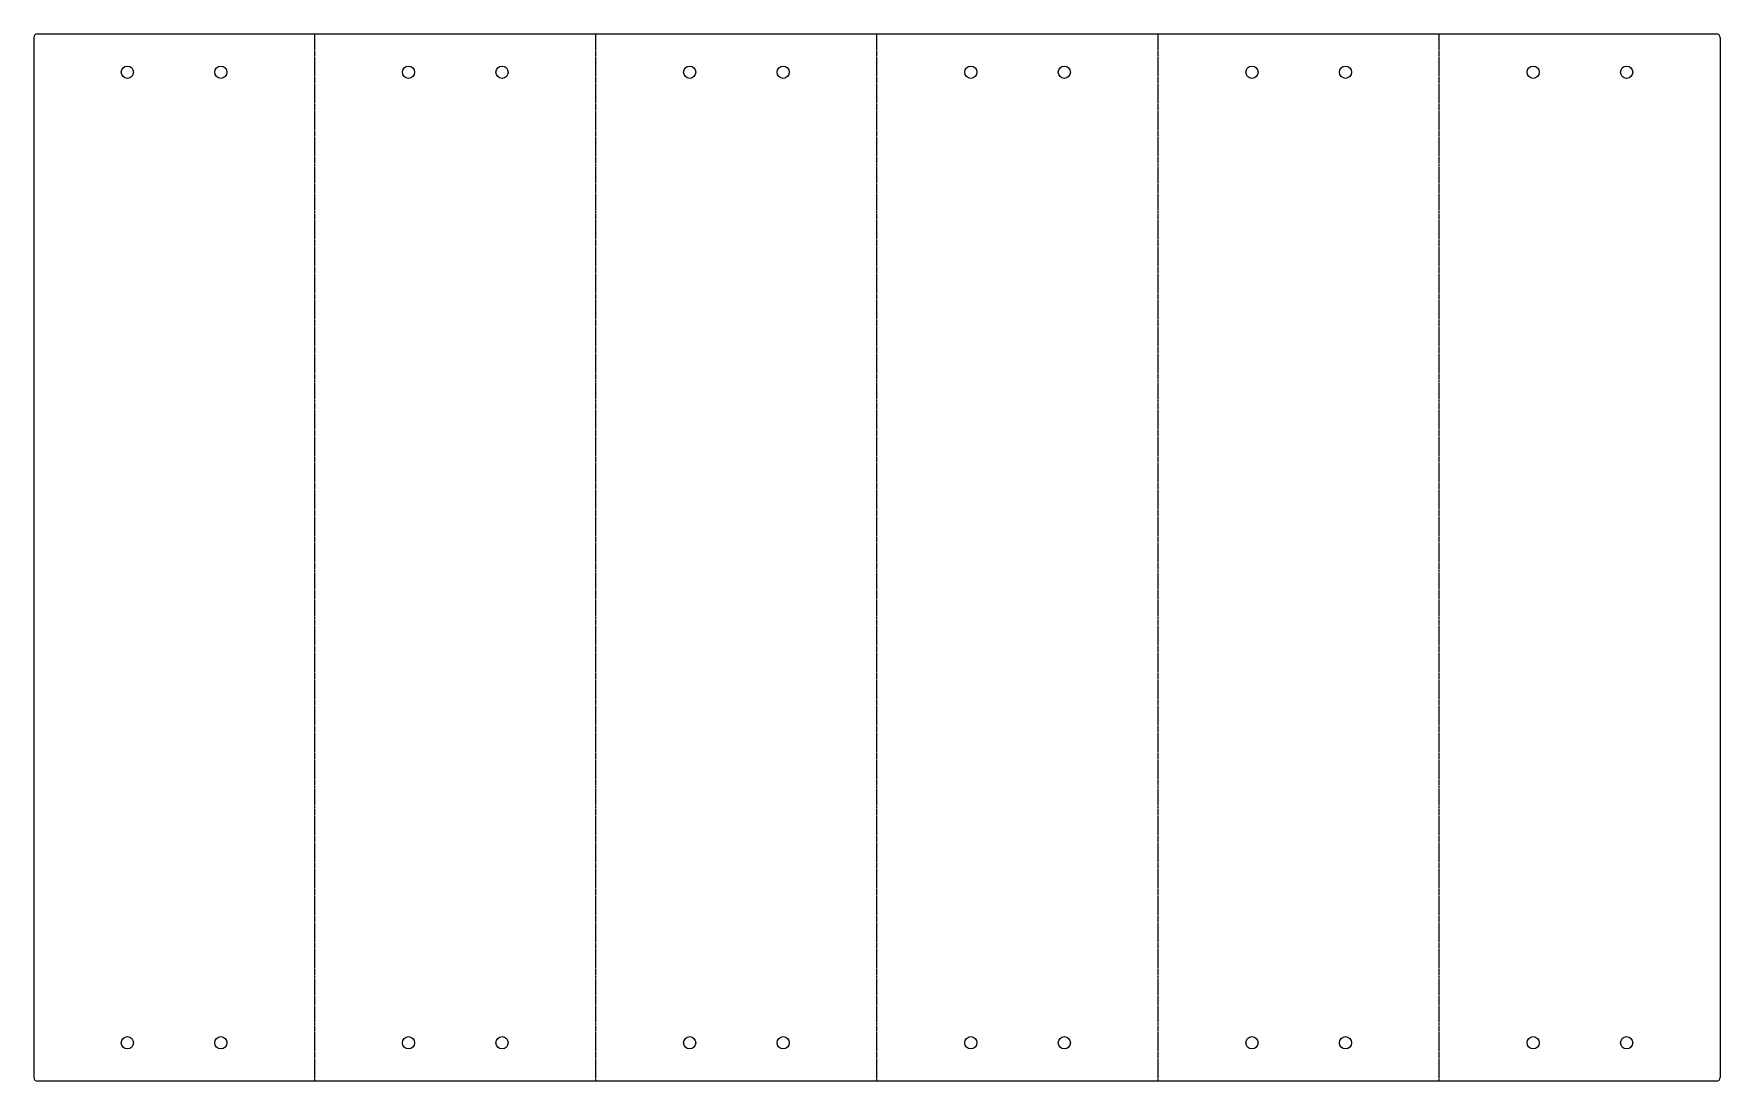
# Model space of a CAD drawing. Extents: x -413 to 38, y 4 to 284.
import ezdxf

# ---------------------------------------------------------------- set-up
doc = ezdxf.new("R2010")
doc.units = 0
doc.linetypes.add('CENTER', pattern=[0.787402, 0.492126, -0.098425, 0.098425, -0.098425])
doc.layers.add('SHEETMETAL_BEND_LINES_UP', color=7, linetype='CENTER')
doc.layers.add('SHEETMETAL_CUT_LINES', color=7, linetype='CONTINUOUS')

msp = doc.modelspace()

# ---------------------------------------------------------------- linework, layer by layer
at = {"layer": 'SHEETMETAL_BEND_LINES_UP'}
for p, q in [((-338.18, 4.2), (-338.18, 284.2)), ((-263.03, 4.2), (-263.03, 284.2)), ((-187.88, 4.2), (-187.88, 284.2)), ((-112.73, 4.2), (-112.73, 284.2)), ((-37.58, 4.2), (-37.58, 284.2))]:
    msp.add_line(p, q, dxfattribs=at)
at = {"layer": 'SHEETMETAL_CUT_LINES'}
for p, q in [((-412.29, 284.2), (36.53, 284.2)), ((-413.29, 283.2), (-413.29, 5.2)), ((37.53, 283.2), (37.53, 5.2)), ((36.53, 4.2), (-412.29, 4.2))]:
    msp.add_line(p, q, dxfattribs=at)
for centre in [(-388.26, 273.9), (-388.26, 273.9), (-363.26, 273.9), (-363.26, 273.9), (-313.11, 273.9), (-313.11, 273.9), (-288.11, 273.9), (-288.11, 273.9), (-237.95, 273.9), (-237.95, 273.9), (-212.95, 273.9), (-212.95, 273.9), (-162.8, 273.9), (-162.8, 273.9), (-137.8, 273.9), (-137.8, 273.9), (-87.65, 273.9), (-87.65, 273.9), (-62.65, 273.9), (-62.65, 273.9), (-12.5, 273.9), (-12.5, 273.9), (12.5, 273.9), (12.5, 273.9), (-388.26, 14.5), (-388.26, 14.5), (-363.26, 14.5), (-363.26, 14.5), (-313.11, 14.5), (-313.11, 14.5), (-288.11, 14.5), (-288.11, 14.5), (-237.95, 14.5), (-237.95, 14.5), (-212.95, 14.5), (-212.95, 14.5), (-162.8, 14.5), (-162.8, 14.5), (-137.8, 14.5), (-137.8, 14.5), (-87.65, 14.5), (-87.65, 14.5), (-62.65, 14.5), (-62.65, 14.5), (-12.5, 14.5), (-12.5, 14.5), (12.5, 14.5), (12.5, 14.5)]:
    msp.add_circle(centre, 1.63, dxfattribs=at)
for centre, start, end in [((-412.29, 283.2), 90, 180), ((36.53, 283.2), 0, 90), ((-412.29, 5.2), 180, 270), ((36.53, 5.2), 270, 0)]:
    msp.add_arc(centre, 1, start, end, dxfattribs=at)

doc.saveas('drawing.dxf')
